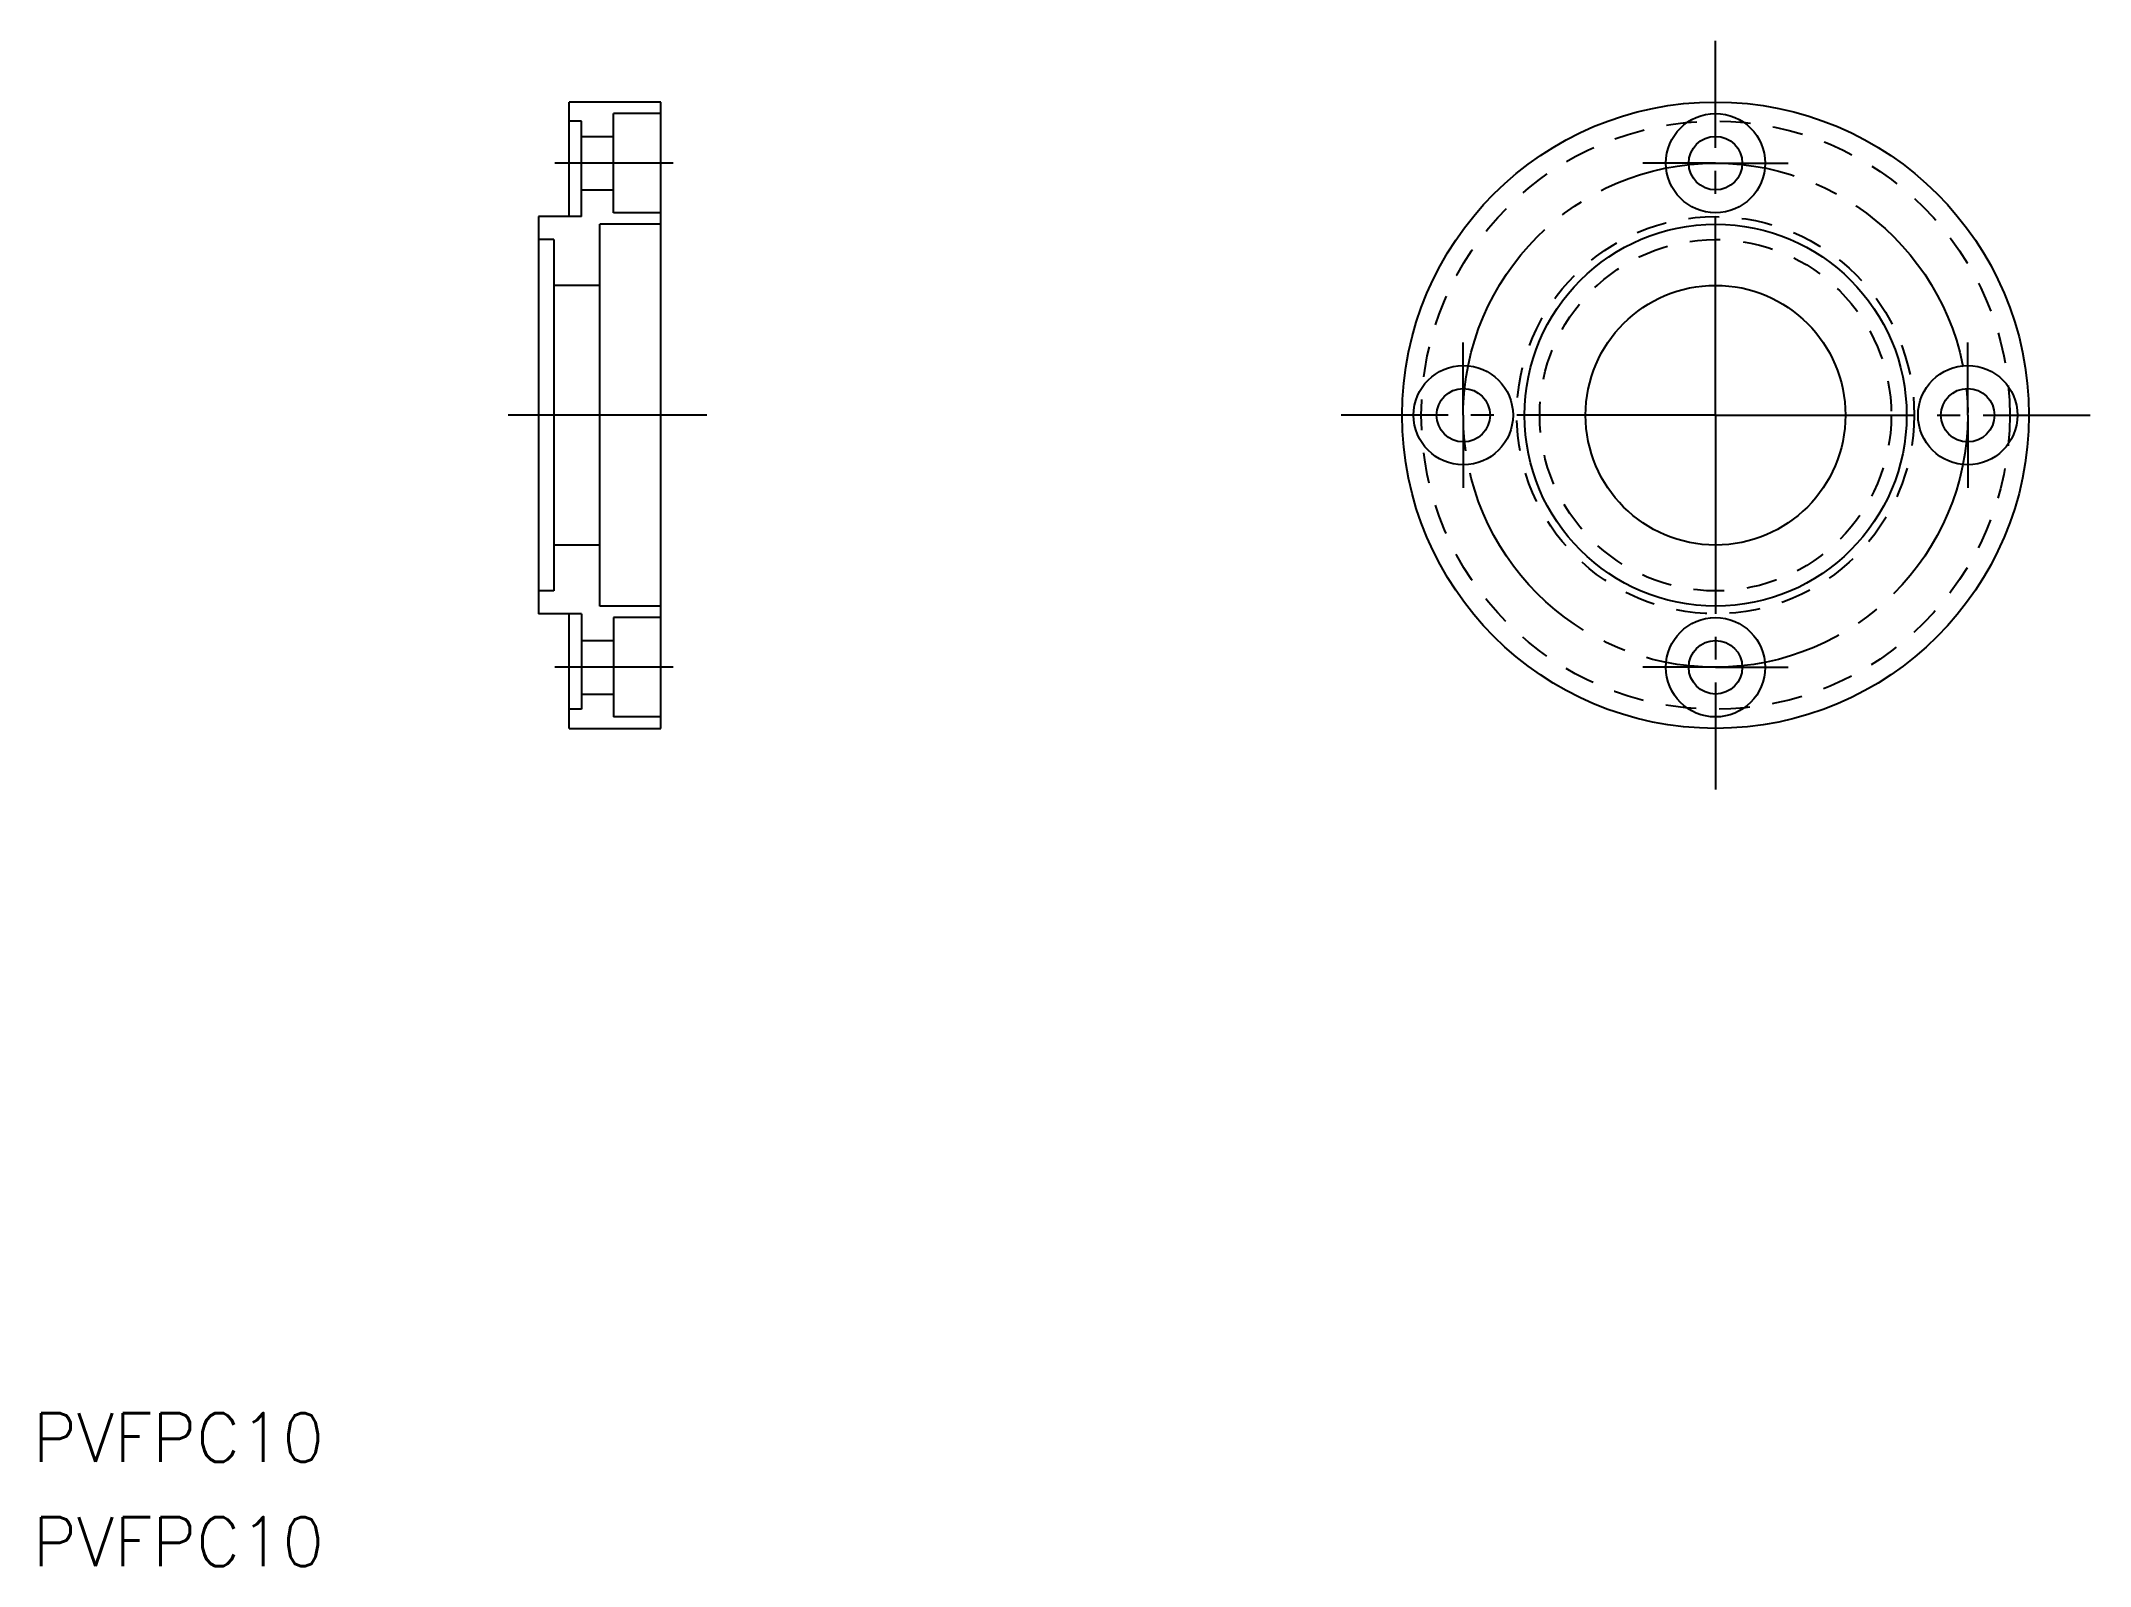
# Model space of a CAD drawing. Extents: x 116 to 250, y 132 to 232.
import ezdxf

# ---------------------------------------------------------------- set-up
doc = ezdxf.new("R2010")
doc.units = 0
doc.linetypes.add('CENTER', pattern=[17.5, 13, -1.5, 1.5, -1.5])
doc.linetypes.add('DASHED', pattern=[3.5, 2, -1.5])
doc.layers.get('0').update_dxf_attribs({"linetype": 'CONTINUOUS'})
doc.layers.add('CENTER', color=1, linetype='CENTER')
doc.styles.get("Standard").update_dxf_attribs({"font": 'txt.shx', "bigfont": '@extfont2.shx'})

msp = doc.modelspace()

# ---------------------------------------------------------------- linework, layer by layer
at = {"color": 7, "linetype": 'CONTINUOUS'}
for p, q in [((156.11, 227.71), (150.11, 227.71)), ((150.11, 220.21), (150.11, 227.71)), ((153.01, 220.46), (153.01, 226.96)), ((156.11, 226.96), (153.01, 226.96)), ((156.11, 186.71), (156.11, 227.71)), ((150.91, 226.46), (150.11, 226.46)), ((150.91, 220.21), (150.91, 226.46)), ((150.91, 225.46), (153.01, 225.46)), ((150.91, 221.96), (153.01, 221.96)), ((150.91, 220.21), (148.11, 220.21)), ((148.11, 220.21), (148.11, 194.21)), ((156.11, 220.46), (153.01, 220.46)), ((149.11, 218.71), (148.11, 218.71)), ((149.11, 218.71), (149.11, 195.71)), ((156.11, 219.71), (152.11, 219.71)), ((152.11, 194.71), (152.11, 219.71)), ((152.11, 215.71), (149.11, 215.71)), ((152.11, 198.71), (149.11, 198.71)), ((149.11, 195.71), (148.11, 195.71)), ((156.11, 194.71), (152.11, 194.71)), ((150.91, 194.21), (148.11, 194.21)), ((150.11, 186.71), (150.11, 194.21)), ((150.91, 194.21), (150.91, 187.96)), ((153.01, 193.96), (153.01, 187.46)), ((156.11, 193.96), (153.01, 193.96)), ((150.91, 192.46), (153.01, 192.46)), ((150.91, 187.96), (150.11, 187.96)), ((150.91, 188.96), (153.01, 188.96)), ((150.11, 186.71), (156.11, 186.71)), ((156.11, 187.46), (153.01, 187.46))]:
    msp.add_line(p, q, dxfattribs=at)
for centre, radius in [((225.11, 207.21), 20.5), ((225.11, 223.71), 3.25), ((225.11, 223.71), 1.75), ((225.11, 207.21), 12.5), ((225.11, 207.21), 8.5), ((208.61, 207.21), 3.25), ((241.61, 207.21), 3.25), ((208.61, 207.21), 1.75), ((241.61, 207.21), 1.75), ((225.11, 190.71), 3.25), ((225.11, 190.71), 1.75)]:
    msp.add_circle(centre, radius, dxfattribs=at)
at = {"color": 3, "linetype": 'DASHED'}
for radius in [19.25, 13, 11.5]:
    msp.add_circle((225.11, 207.21), radius, dxfattribs=at)
at = {"layer": 'CENTER', "color": 1, "linetype": 'CENTER'}
for p, q in [((225.11, 207.21), (225.11, 231.71)), ((156.91, 223.71), (149.18, 223.71)), ((225.11, 223.71), (220.36, 223.71)), ((225.11, 223.71), (229.86, 223.71)), ((208.61, 207.21), (208.61, 211.96)), ((241.61, 207.21), (241.61, 211.96)), ((159.11, 207.21), (145.11, 207.21)), ((225.11, 207.21), (200.61, 207.21)), ((208.61, 207.21), (208.61, 202.46)), ((225.11, 207.21), (225.11, 182.71)), ((225.11, 207.21), (249.61, 207.21)), ((241.61, 207.21), (241.61, 202.46)), ((156.91, 190.71), (149.18, 190.71)), ((225.11, 190.71), (220.36, 190.71)), ((225.11, 190.71), (229.86, 190.71))]:
    msp.add_line(p, q, dxfattribs=at)
msp.add_circle((225.11, 207.21), 16.5, dxfattribs=at)

# ---------------------------------------------------------------- texts
at = {"color": 7, "linetype": 'CONTINUOUS'}
for p in [(115.01, 138.69), (115.01, 131.88)]:
    msp.add_text('PVFPC10', height=3.2, dxfattribs=at).set_placement(p)

doc.saveas('drawing.dxf')
